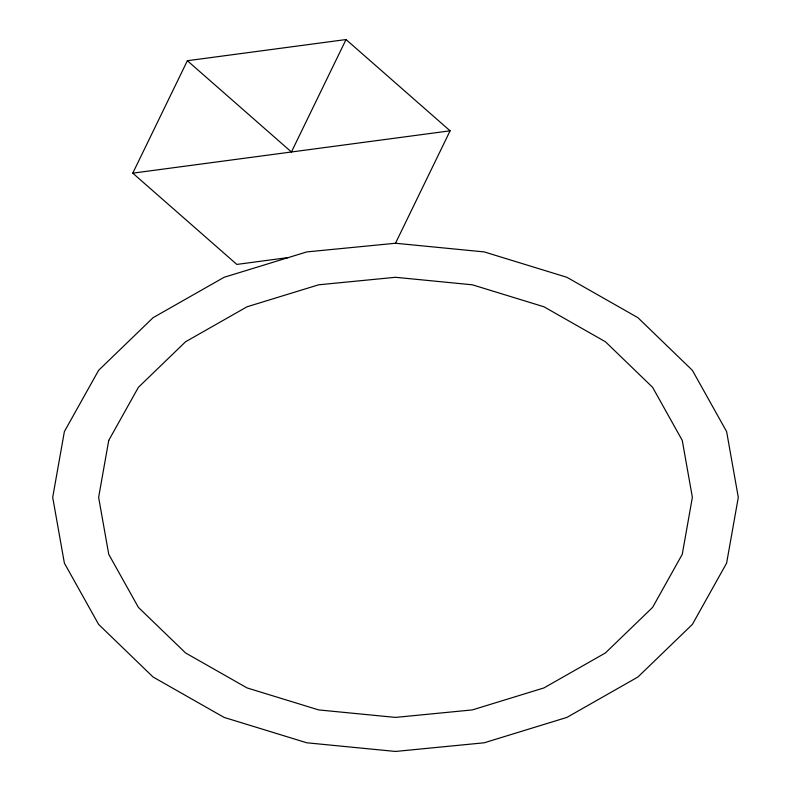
<?xml version="1.0" encoding="UTF-8"?>
<svg xmlns="http://www.w3.org/2000/svg" width="791" height="791" viewBox="0 0 791 791"><rect width="100%" height="100%" fill="white"/><g stroke="black" fill="none" stroke-linecap="round" stroke-linejoin="round"><path stroke-width="1.19" d="M288.468 257.54L236.835 264.421L132.769 173.16L187.368 60.719L346.033 39.55L450.099 130.822L395.5 243.252L306.779 251.914L224.1 277.295L153.098 317.675L98.628 370.307L64.378 431.589L52.7 497.351L64.378 563.113L98.628 624.406L153.098 677.027L224.1 717.407L306.779 742.789L395.5 751.45L484.221 742.789L566.9 717.407L637.902 677.027L692.372 624.406L726.622 563.113L738.3 497.351L726.622 431.589L692.372 370.307L637.902 317.675L566.9 277.295L484.221 251.914L395.5 243.252M346.033 39.55L291.434 151.991L187.368 60.719M132.769 173.16L450.099 130.822M108.743 440.399L98.628 497.351L108.743 554.303L138.395 607.379L185.578 652.951L247.059 687.923L318.664 709.913L395.5 717.407L472.336 709.913L543.941 687.923L605.422 652.951L652.605 607.379L682.257 554.303L692.372 497.351L682.257 440.399L652.605 387.323L605.422 341.752L543.941 306.779L472.336 284.8L395.5 277.295L318.664 284.8L247.059 306.779L185.578 341.752L138.395 387.323L108.743 440.399"/></g></svg>
